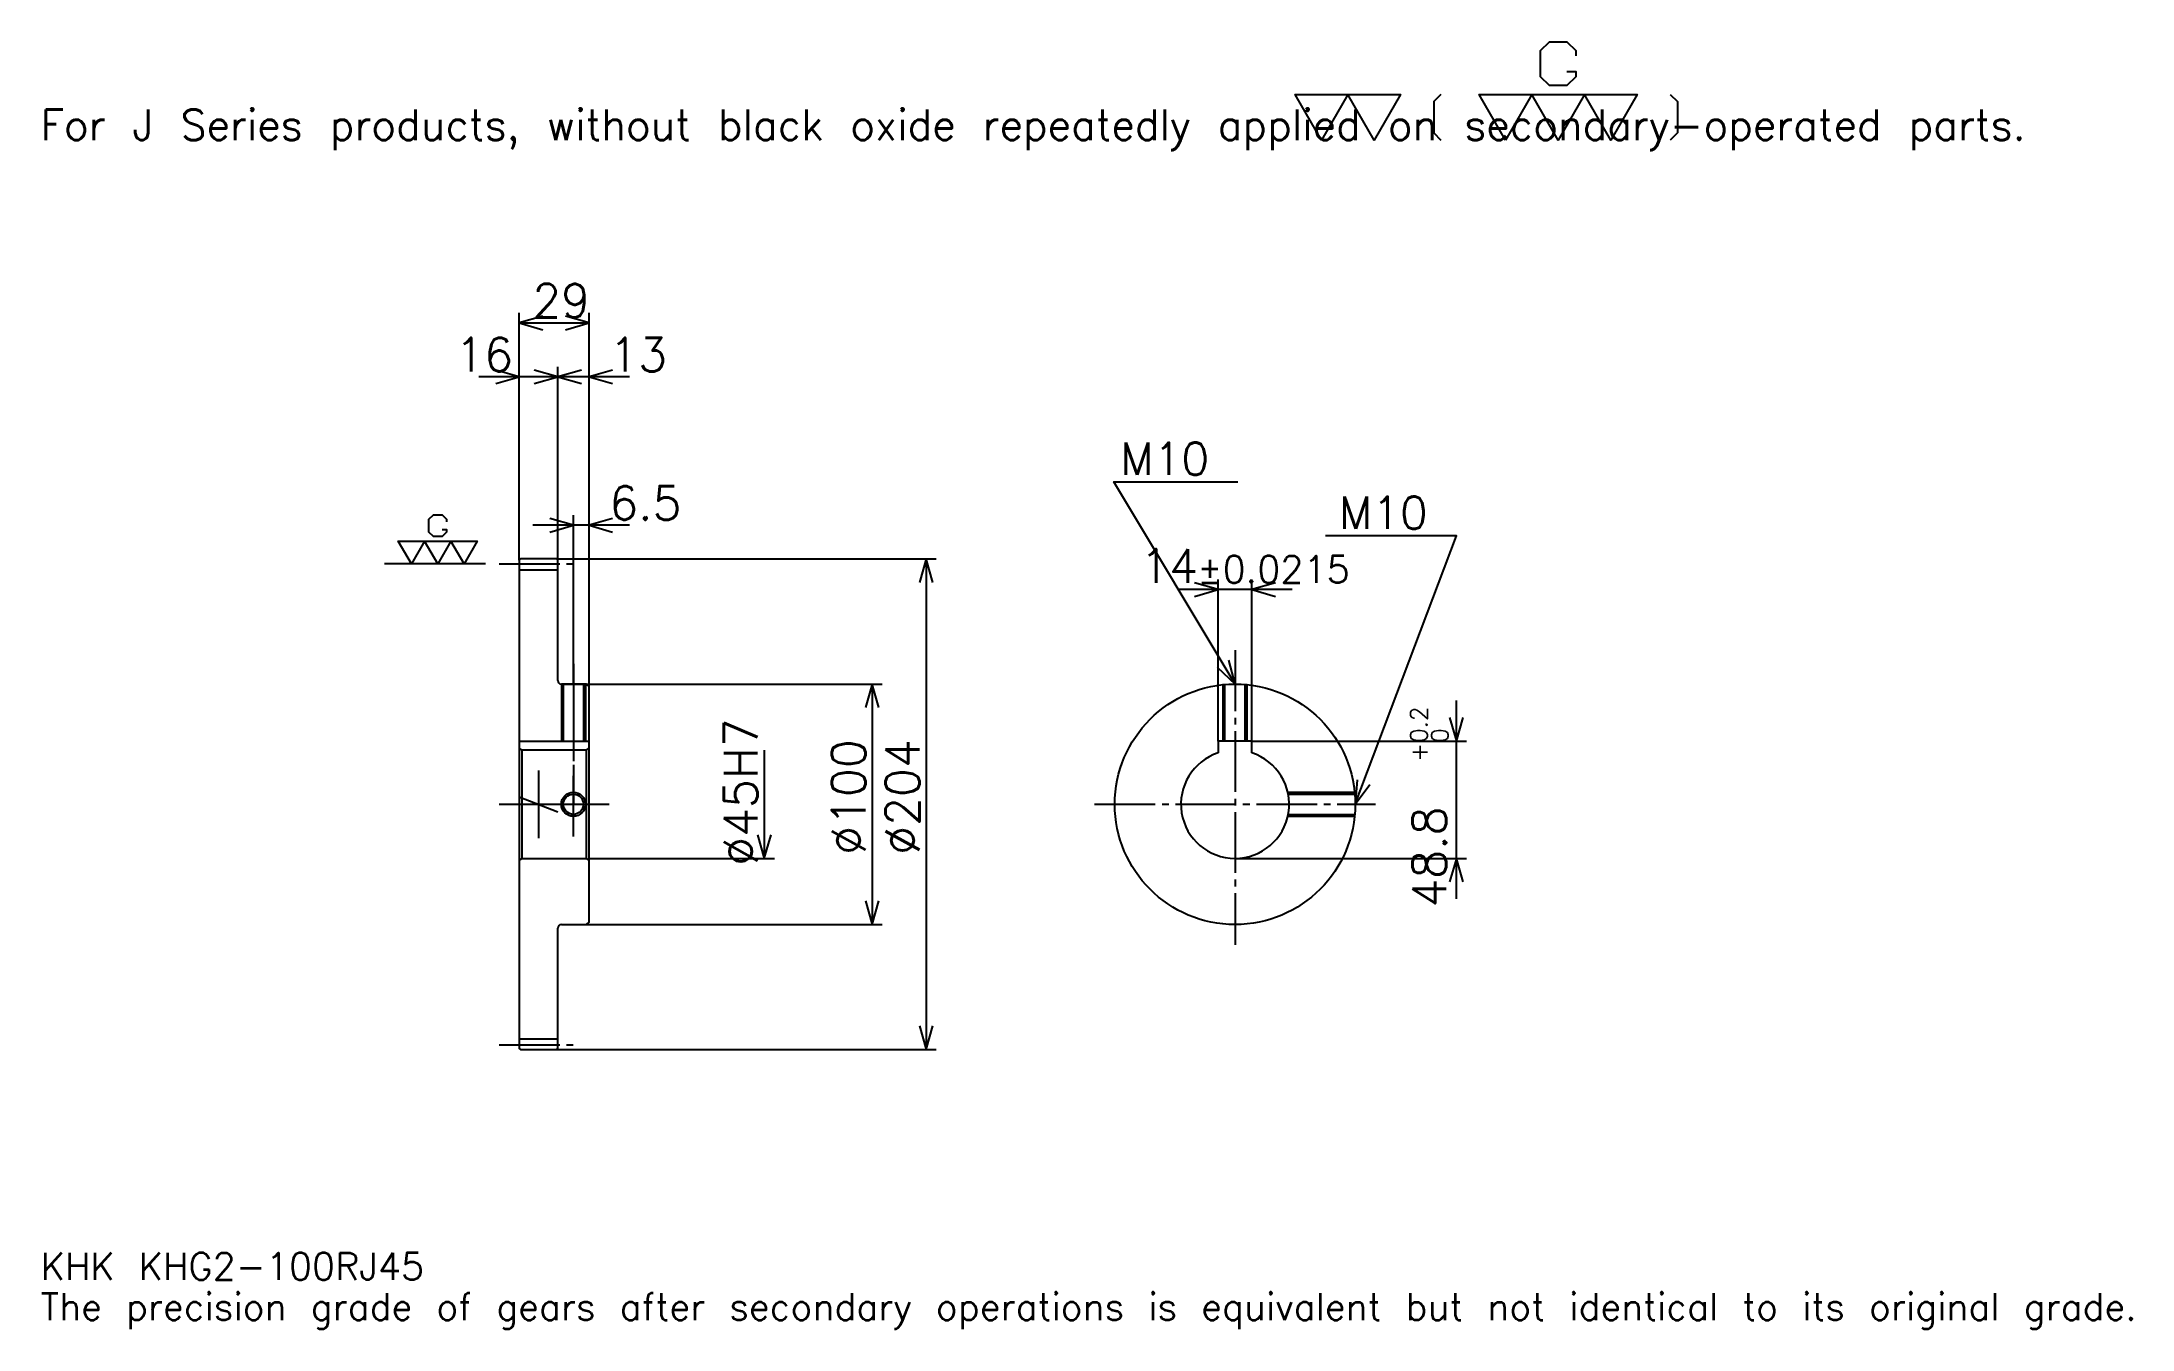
# Model space of a CAD drawing. Extents: x 29 to 898, y 10 to 546.
import ezdxf

# ---------------------------------------------------------------- set-up
doc = ezdxf.new("R2010")
doc.units = 0
doc.linetypes.add('DASHDOT', pattern=[33.652174, 25.23913, -2.804348, 2.804348, -2.804348])
doc.layers.get('0').update_dxf_attribs({"linetype": 'CONTINUOUS'})
doc.layers.add('DASHDOT', color=6, linetype='DASHDOT')
doc.styles.add('KANJI', font='TXT', dxfattribs={"bigfont": 'BIGFONT'})

msp = doc.modelspace()

# ---------------------------------------------------------------- linework, layer by layer
at = {"color": 5}
for p, q in [((227.152191, 330.554352), (227.152191, 432.913055)), ((227.152191, 428.706543), (256.152191, 428.706543)), ((256.152191, 330.554352), (256.152191, 432.913055)), ((243.152191, 330.554352), (243.152191, 410.478271)), ((259.978271, 406.271729), (210.326111, 406.271729)), ((272.978271, 406.271729), (226.326111, 406.271729)), ((249.652191, 330.554352), (249.652191, 348.782593)), ((272.978271, 344.57608), (232.826111, 344.57608)), ((227.152191, 330.054352), (227.152191, 330.554352)), ((242.652191, 330.554352), (256.152191, 330.554352)), ((243.152191, 330.054352), (243.152191, 330.554352)), ((249.652191, 278.554352), (249.652191, 330.554352)), ((249.652191, 278.554352), (249.652191, 330.554352)), ((256.152191, 330.554352), (400.576111, 330.554352)), ((256.152191, 277.554352), (256.152191, 330.554352)), ((396.369568, 330.554352), (396.369568, 126.554352)), ((517.891357, 254.854355), (517.891357, 322.021729)), ((531.891357, 254.854355), (531.891357, 322.021729)), ((548.717407, 317.815216), (501.065247, 317.815216)), ((244.652191, 278.554352), (256.152191, 278.554352)), ((256.152191, 278.554352), (378.141327, 278.554352)), ((373.934814, 278.554352), (373.934814, 178.554352)), ((616.956543, 189.228271), (616.956543, 271.68045)), ((531.891357, 254.854355), (621.163086, 254.854355)), ((329.065247, 251.054352), (329.065247, 206.054352)), ((256.152191, 206.054352), (333.271759, 206.054352)), ((524.891357, 206.054352), (621.163086, 206.054352)), ((244.652191, 178.554352), (256.152191, 178.554352)), ((256.152191, 178.554352), (378.141327, 178.554352)), ((242.652191, 126.554352), (256.152191, 126.554352)), ((256.152191, 126.554352), (400.576111, 126.554352))]:
    msp.add_line(p, q, dxfattribs=at)
at = {"color": 7}
for p, q in [((213.130447, 328.554352), (171.065231, 328.554352)), ((235.152191, 242.576096), (235.152191, 214.532608))]:
    msp.add_line(p, q, dxfattribs=at)
at = {"color": 4}
for p, q in [((227.152191, 326.054352), (243.152191, 326.054352)), ((227.152191, 254.854355), (256.152191, 254.854355)), ((228.152191, 251.054352), (228.152191, 206.054352)), ((255.152191, 251.054352), (256.152191, 252.054352)), ((255.152191, 206.054352), (256.152191, 205.054352)), ((227.152191, 131.054352), (243.152191, 131.054352))]:
    msp.add_line(p, q, dxfattribs=at)
at = {"color": 7}
for points in [[(662.947815, 533.218689), (666.593506, 533.218689), (666.593506, 531.031311), (662.947815, 527.385681), (655.656494, 527.385681), (652.010864, 531.031311), (652.010864, 541.968262), (655.656494, 545.613953), (662.947815, 545.613953), (666.593506, 541.968262), (666.593506, 539.780884)], [(560.869568, 504.782623), (549.932617, 523.73999), (593.68042, 523.73999), (582.743469, 504.782623), (571.806519, 523.73999), (560.869568, 504.782623)], [(610.450439, 523.73999), (607.533936, 520.823486), (607.533936, 507.699158), (610.450439, 504.782623)], [(637.428284, 504.782623), (626.491333, 523.73999), (692.113037, 523.73999), (681.176086, 504.782623), (670.239136, 523.73999), (659.302185, 504.782623), (648.365234, 523.73999), (637.428284, 504.782623)], [(705.966553, 523.73999), (708.883057, 520.823486), (708.883057, 507.699158), (705.966553, 504.782623)], [(195.042419, 342.7724), (196.865234, 342.7724), (196.865234, 341.678711), (195.042419, 339.855865), (191.396759, 339.855865), (189.573929, 341.678711), (189.573929, 347.147186), (191.396759, 348.970001), (195.042419, 348.970001), (196.865234, 347.147186), (196.865234, 346.053467)], [(182.282623, 328.554352), (176.814148, 338.033051), (209.625015, 338.033051), (204.15654, 328.554352), (198.688065, 338.033051), (193.219574, 328.554352), (187.751099, 338.033051), (182.282623, 328.554352)]]:
    msp.add_lwpolyline(points, dxfattribs=at)
at = {"color": 5}
for points in [[(236.967407, 431.510864), (227.152191, 428.706543), (236.967407, 425.902161)], [(246.336975, 425.902161), (256.152191, 428.706543), (246.336975, 431.510864)], [(217.336975, 403.467407), (227.152191, 406.271729), (217.336975, 409.076111)], [(233.336975, 403.467407), (243.152191, 406.271729), (233.336975, 409.076111)], [(252.967407, 409.076111), (243.152191, 406.271729), (252.967407, 403.467407)], [(265.967407, 409.076111), (256.152191, 406.271729), (265.967407, 403.467407)], [(524.891357, 278.554352), (474.413055, 362.684784), (526.013062, 362.684784)], [(239.836975, 341.771729), (249.652191, 344.57608), (239.836975, 347.380432)], [(265.967407, 347.380432), (256.152191, 344.57608), (265.967407, 341.771729)], [(574.891357, 228.554352), (616.956543, 340.25), (562.552185, 340.25)], [(399.17395, 320.739136), (396.369568, 330.554352), (393.565247, 320.739136)], [(508.076111, 315.010864), (517.891357, 317.815216), (508.076111, 320.619568)], [(541.706543, 320.619568), (531.891357, 317.815216), (541.706543, 315.010864)], [(517.436768, 285.528015), (524.891357, 278.554352), (522.246155, 288.413666)], [(376.739136, 268.739136), (373.934814, 278.554352), (371.130432, 268.739136)], [(614.152222, 264.669556), (616.956543, 254.854355), (619.760864, 264.669556)], [(575.726196, 238.728134), (574.891357, 228.554352), (580.974976, 236.751404)], [(326.260895, 215.869568), (329.065247, 206.054352), (331.869568, 215.869568)], [(619.760864, 196.239136), (616.956543, 206.054352), (614.152222, 196.239136)], [(371.130432, 188.369568), (373.934814, 178.554352), (376.739136, 188.369568)], [(393.565247, 136.369568), (396.369568, 126.554352), (399.17395, 136.369568)]]:
    msp.add_lwpolyline(points, dxfattribs=at)
at = {"color": 4}
for points in [[(243.152191, 280.054352), (243.152191, 330.054352), (242.652191, 330.554352), (227.652191, 330.554352), (227.152191, 330.054352), (227.152191, 205.054352)], [(244.652191, 278.554352), (244.652191, 254.854355)], [(244.652191, 178.554352), (255.152191, 178.554352), (256.152191, 179.554352), (256.152191, 277.554352), (255.152191, 278.554352), (244.652191, 278.554352)], [(245.462189, 278.554352), (245.462189, 254.854355)], [(253.842194, 278.554352), (253.842194, 254.854355)], [(254.652191, 278.554352), (254.652191, 254.854355)], [(519.891357, 254.854355), (519.891357, 278.303711)], [(520.701294, 254.854355), (520.701294, 278.378479)], [(529.081299, 254.854355), (529.081299, 278.378479)], [(529.891357, 254.854355), (529.891357, 278.303711)], [(531.891357, 249.937759), (531.891357, 254.854355), (517.891357, 254.854355), (517.891357, 249.937759)], [(227.152191, 205.054352), (228.152191, 206.054352), (255.152191, 206.054352), (255.152191, 251.054352), (228.152191, 251.054352), (227.152191, 252.054352)], [(546.828735, 233.554352), (574.640686, 233.554352)], [(546.997742, 232.744354), (574.715454, 232.744354)], [(546.828735, 223.554352), (574.640686, 223.554352)], [(546.997742, 224.364349), (574.715454, 224.364349)], [(227.152191, 205.054352), (227.152191, 127.054352), (227.652191, 126.554352), (242.652191, 126.554352), (243.152191, 127.054352), (243.152191, 177.054352)]]:
    msp.add_lwpolyline(points, dxfattribs=at)
for centre, radius in [((524.891357, 228.554352), 50), ((249.652191, 228.554352), 4.19)]:
    msp.add_circle(centre, radius, dxfattribs=at)
at = {"color": 7}
msp.add_circle((249.652191, 228.554352), 5, dxfattribs=at)
at = {"color": 4}
for centre, radius, start, end in [((244.652191, 280.054352), 1.5, 180, 270), ((524.891357, 228.554352), 22.5, 108.12620381, 71.87379619), ((244.652191, 177.054352), 1.5, 90, 180)]:
    msp.add_arc(centre, radius, start, end, dxfattribs=at)
at = {"layer": 'DASHDOT', "color": 7}
for p, q in [((218.739151, 328.554352), (251.565231, 328.554352)), ((524.891357, 292.57608), (524.891357, 170.141312)), ((249.652191, 278.554352), (249.652191, 228.554352)), ((218.739151, 228.554352), (264.565247, 228.554352)), ((227.152191, 231.705643), (243.152191, 225.403061)), ((466.478271, 228.554352), (583.304321, 228.554352)), ((218.739151, 128.554352), (251.565231, 128.554352))]:
    msp.add_line(p, q, dxfattribs=at)
for points in [[(249.652191, 286.967407), (249.652191, 246.441315)], [(249.652191, 215.141312), (249.652191, 241.967392)], [(236.239151, 228.554352), (263.065247, 228.554352)]]:
    msp.add_lwpolyline(points, dxfattribs=at)

# ---------------------------------------------------------------- texts
at = {"color": 7, "style": 'KANJI'}
for s, height, p in [('For J Series products, without black oxide repeatedly applied on secondary-operated parts.', 12.619565, (28.043478, 504.782623)), ('29', 14.021739, (232.538055, 430.950012)), ('16', 14.021739, (200.510895, 408.515228)), ('13', 14.021739, (264.565247, 408.515228)), ('M10', 13.46087, (477.217407, 365.489136)), ('6.5', 14.021739, (264.565247, 346.81958)), ('M10', 13.46087, (568.160889, 343.054352)), ('14', 14.021739, (485.431366, 320.619568)), ('%%p0.0215', 11.217391, (509.126404, 320.619568)), ('KHK KHG2-100RJ45', 11.217391, (28.043478, 30.847826)), ('The precision grade of gears after secondary operations is equivalent but not identical to its original grade.', 11.217391, (28.043478, 14.021739))]:
    msp.add_text(s, height=height, dxfattribs=at).set_placement(p)
for s, height, p in [('%%c45H7', 14.021739, (326.260895, 202.964676)), ('0.2', 7.01087, (604.897827, 254.137161)), ('%%c100', 14.021739, (371.130432, 207.521744)), ('%%c204', 14.021739, (393.565247, 207.521744)), ('+', 7.01087, (604.897827, 246.284988)), ('0', 7.01087, (613.591309, 254.137161)), ('48.8', 14.021739, (612.75, 185.593353))]:
    msp.add_text(s, height=height, rotation=90, dxfattribs=at).set_placement(p)

doc.saveas('drawing.dxf')
